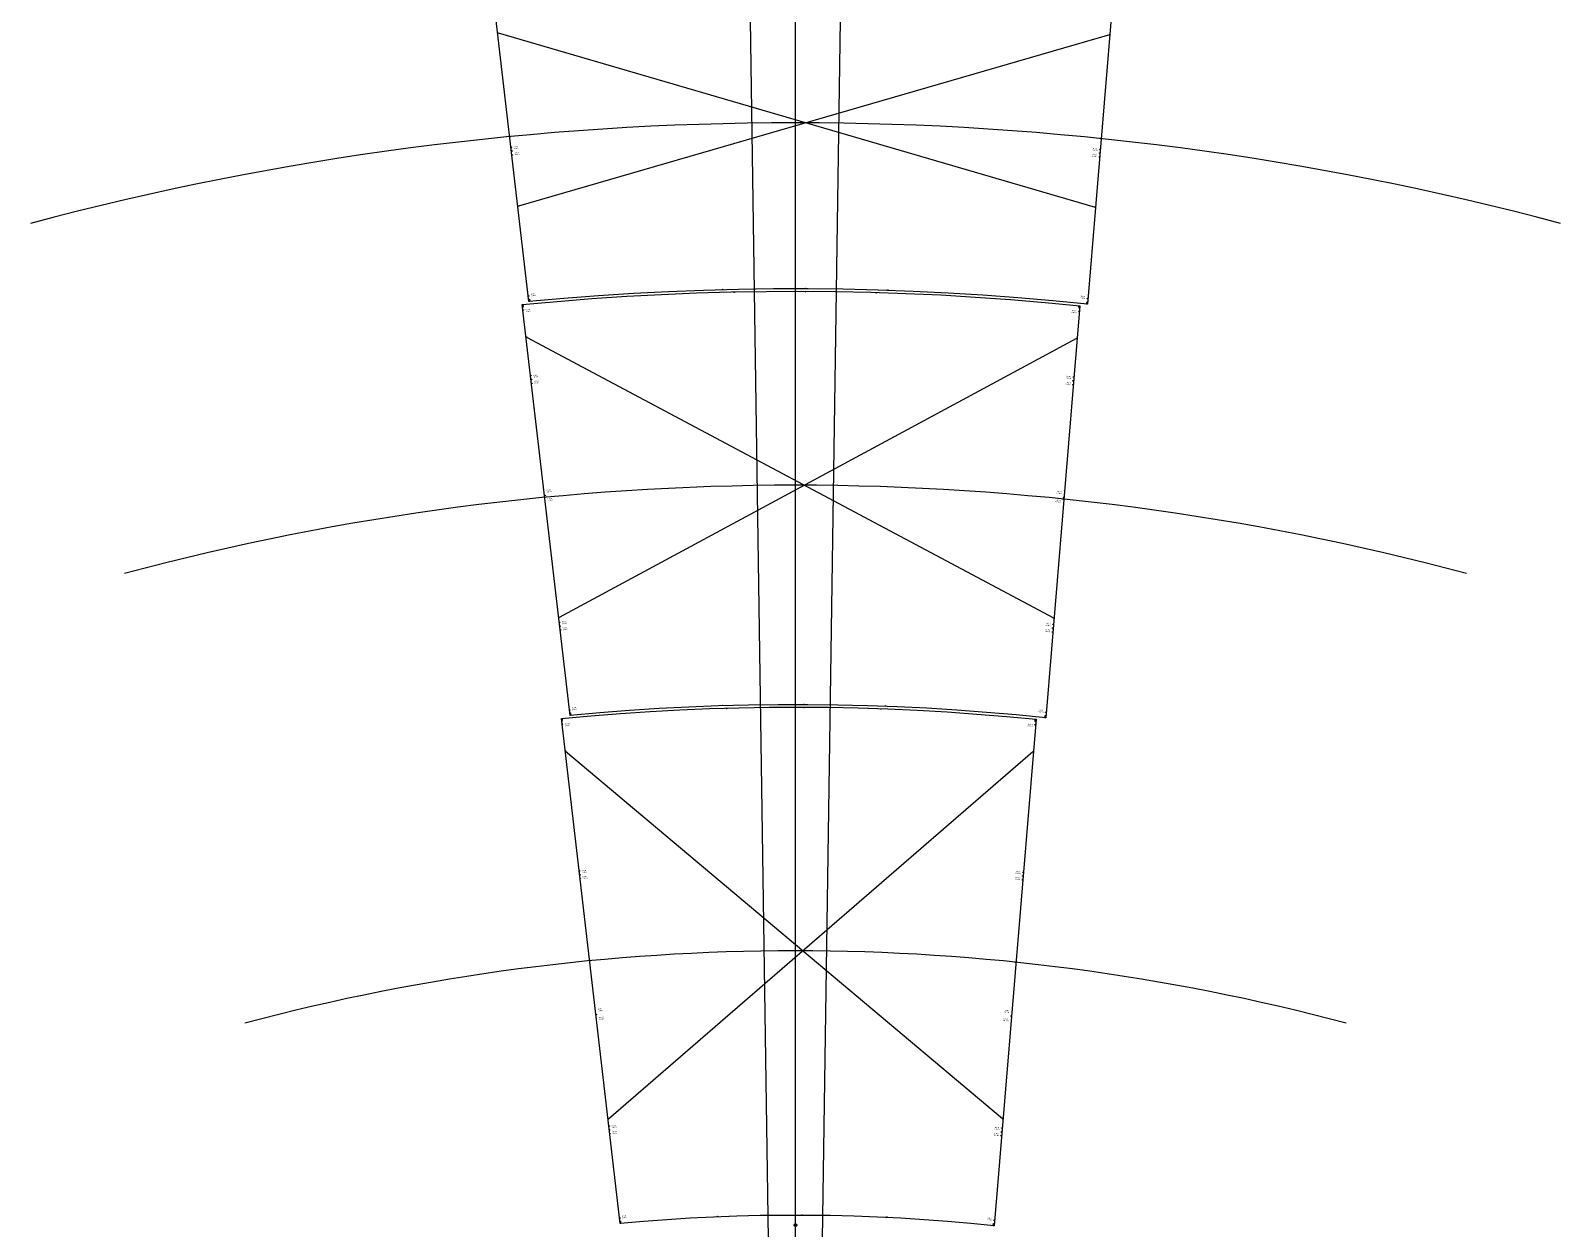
# Model space of a CAD drawing. Header units: millimetres. Extents: x -238 to 238, y -382 to 598.
# Drawn here: x -157.7 to 157.7, y -0.6 to 246.4 of the extents above; entities that cross this region are included whole.
import ezdxf

# ---------------------------------------------------------------- set-up
doc = ezdxf.new("R2010")
doc.units = ezdxf.units.MM
for name, color, linetype in [('15', 7, 'Continuous'), ('20', 7, 'Continuous'), ('locators', 7, 'Continuous'), ('references', 7, 'Continuous')]:
    doc.layers.add(name, color=color, linetype=linetype)

# ---------------------------------------------------------------- blocks, each defined once
blk = doc.blocks.new('ac_pad')
h = blk.add_hatch(color=7)
h.dxf.hatch_style = 1
h.paths.add_polyline_path([(-0.1, -0.028), (-0.1, 0.028), (0.1, 0.028), (0.1, -0.028), (-0.1, -0.028)])
blk = doc.blocks.new('chip_sep_pad')
h = blk.add_hatch(color=7)
h.dxf.hatch_style = 1
h.paths.add_polyline_path([(-0.0165, -0.0205), (-0.0165, 0.0205), (0.0165, 0.0205), (0.0165, -0.0205), (-0.0165, -0.0205)])
blk = doc.blocks.new('pads_0_0')
for name, p, rotation in [('chip_sep_pad', (-37.95, 39.03), 6.804656263269079), ('ac_pad', (-37.82, 39.04), 6.804656263269079), ('ac_pad', (-37.81, 38.89), 6.782530200031541), ('ac_pad', (-37.79, 38.73), 6.760404136794006), ('ac_pad', (-37.78, 38.58), 6.738278073556407), ('ac_pad', (-37.76, 38.42), 6.716152010318829), ('ac_pad', (-37.75, 38.27), 6.694025947081295), ('ac_pad', (-37.48, 39.16), 6.815719294887893), ('ac_pad', (-37.47, 39.01), 6.793593231650308), ('ac_pad', (-37.45, 38.85), 6.771467168412747), ('ac_pad', (-37.44, 38.7), 6.749341105175189), ('ac_pad', (-37.42, 38.54), 6.727215041937624), ('ac_pad', (-37.41, 38.38), 6.70508897870006), ('chip_sep_pad', (-55.32, 36.95), 6.804656263269079), ('ac_pad', (-55.2, 36.97), 6.804656263269079), ('ac_pad', (-55.18, 36.82), 6.782530200031541), ('ac_pad', (-55.17, 36.67), 6.760404136794006), ('ac_pad', (-55.15, 36.52), 6.738278073556407), ('ac_pad', (-55.14, 36.38), 6.716152010318829), ('ac_pad', (-55.13, 36.23), 6.694025947081295), ('ac_pad', (-54.86, 37.08), 6.815719294887893), ('ac_pad', (-54.84, 36.94), 6.793593231650308), ('ac_pad', (-54.83, 36.79), 6.771467168412747), ('ac_pad', (-54.81, 36.64), 6.749341105175189), ('ac_pad', (-54.8, 36.49), 6.727215041937624), ('ac_pad', (-54.79, 36.34), 6.70508897870006), ('ac_pad', (-55.41, -39.08), 355.4761118856354), ('ac_pad', (-55.39, -38.94), 355.4982379488729), ('ac_pad', (-55.38, -38.79), 355.5203640121106), ('ac_pad', (-55.36, -38.64), 355.5424900753481), ('ac_pad', (-55.35, -38.49), 355.5646161385857), ('ac_pad', (-55.33, -38.35), 355.5867422018232), ('ac_pad', (-55.32, -38.2), 355.6088682650608), ('ac_pad', (-55.05, -39.04), 355.4871749172543), ('ac_pad', (-55.04, -38.89), 355.5093009804918), ('ac_pad', (-55.02, -38.74), 355.5314270437293), ('ac_pad', (-55.01, -38.59), 355.5535531069669), ('ac_pad', (-54.99, -38.45), 355.5756791702045), ('ac_pad', (-54.98, -38.3), 355.597805233442), ('chip_sep_pad', (-54.93, -39.05), 355.4871749172543), ('ac_pad', (-37.97, -40.46), 355.4761118856354), ('ac_pad', (-37.95, -40.31), 355.4982379488729), ('ac_pad', (-37.93, -40.16), 355.5203640121106), ('ac_pad', (-37.92, -40), 355.5424900753481), ('ac_pad', (-37.9, -39.85), 355.5646161385857), ('ac_pad', (-37.89, -39.69), 355.5867422018232), ('ac_pad', (-37.87, -39.54), 355.6088682650608), ('ac_pad', (-37.61, -40.41), 355.4871749172543), ('ac_pad', (-37.59, -40.26), 355.5093009804918), ('ac_pad', (-37.58, -40.11), 355.5314270437293), ('ac_pad', (-37.56, -39.95), 355.5535531069669), ('ac_pad', (-37.55, -39.8), 355.5756791702045), ('ac_pad', (-37.53, -39.64), 355.597805233442), ('chip_sep_pad', (-37.49, -40.42), 355.4871749172543)]:
    blk.add_blockref(name, p, dxfattribs=dict(rotation=rotation))
blk = doc.blocks.new('row_0_0')
blk.add_blockref('pads_0_0', (0, 0))
blk = doc.blocks.new('pads_0_1')
for name, p, rotation in [('chip_sep_pad', (-14.39, 41.84), 6.804656263269115), ('ac_pad', (-14.27, 41.85), 6.804656263269115), ('ac_pad', (-14.25, 41.69), 6.78253020003155), ('ac_pad', (-14.23, 41.52), 6.760404136793972), ('ac_pad', (-14.22, 41.36), 6.738278073556412), ('ac_pad', (-14.2, 41.2), 6.716152010318837), ('ac_pad', (-14.19, 41.03), 6.694025947081287), ('ac_pad', (-13.93, 41.98), 6.815719294887876), ('ac_pad', (-13.91, 41.81), 6.793593231650329), ('ac_pad', (-13.89, 41.65), 6.771467168412758), ('ac_pad', (-13.88, 41.48), 6.749341105175199), ('ac_pad', (-13.86, 41.32), 6.727215041937624), ('ac_pad', (-13.85, 41.16), 6.705088978700052), ('chip_sep_pad', (-36.71, 39.18), 6.804656263269115), ('ac_pad', (-36.58, 39.19), 6.804656263269115), ('ac_pad', (-36.57, 39.03), 6.78253020003155), ('ac_pad', (-36.55, 38.88), 6.760404136793972), ('ac_pad', (-36.54, 38.72), 6.738278073556412), ('ac_pad', (-36.52, 38.57), 6.716152010318837), ('ac_pad', (-36.51, 38.41), 6.694025947081287), ('ac_pad', (-36.24, 39.31), 6.815719294887876), ('ac_pad', (-36.23, 39.15), 6.793593231650329), ('ac_pad', (-36.21, 39), 6.771467168412758), ('ac_pad', (-36.2, 38.84), 6.749341105175199), ('ac_pad', (-36.18, 38.69), 6.727215041937624), ('ac_pad', (-36.17, 38.53), 6.705088978700052), ('ac_pad', (-36.72, -40.56), 355.4761118856354), ('ac_pad', (-36.7, -40.41), 355.4982379488729), ('ac_pad', (-36.69, -40.25), 355.5203640121105), ('ac_pad', (-36.67, -40.1), 355.5424900753481), ('ac_pad', (-36.66, -39.94), 355.5646161385857), ('ac_pad', (-36.64, -39.79), 355.5867422018232), ('ac_pad', (-36.63, -39.63), 355.6088682650608), ('ac_pad', (-36.36, -40.51), 355.4871749172542), ('ac_pad', (-36.35, -40.36), 355.5093009804918), ('ac_pad', (-36.33, -40.2), 355.5314270437293), ('ac_pad', (-36.32, -40.05), 355.5535531069669), ('ac_pad', (-36.3, -39.89), 355.5756791702045), ('ac_pad', (-36.29, -39.74), 355.597805233442), ('chip_sep_pad', (-36.24, -40.52), 355.4871749172542), ('ac_pad', (-14.31, -42.34), 355.4761118856354), ('ac_pad', (-14.3, -42.17), 355.4982379488729), ('ac_pad', (-14.28, -42.01), 355.5203640121105), ('ac_pad', (-14.26, -41.85), 355.5424900753481), ('ac_pad', (-14.25, -41.68), 355.5646161385857), ('ac_pad', (-14.23, -41.52), 355.5867422018232), ('ac_pad', (-14.22, -41.35), 355.6088682650608), ('ac_pad', (-13.96, -42.28), 355.4871749172542), ('ac_pad', (-13.94, -42.12), 355.5093009804918), ('ac_pad', (-13.92, -41.95), 355.5314270437293), ('ac_pad', (-13.91, -41.79), 355.5535531069669), ('ac_pad', (-13.89, -41.63), 355.5756791702045), ('ac_pad', (-13.88, -41.46), 355.597805233442), ('chip_sep_pad', (-13.83, -42.29), 355.4871749172542)]:
    blk.add_blockref(name, p, dxfattribs=dict(rotation=rotation))
blk = doc.blocks.new('row_0_1')
blk.add_blockref('pads_0_1', (0, 0))
blk = doc.blocks.new('pads_0_2')
for name, p, rotation in [('chip_sep_pad', (14.65, 45.32), 6.807108314763168), ('ac_pad', (14.77, 45.34), 6.807108314763168), ('ac_pad', (14.79, 45.18), 6.787434317458223), ('ac_pad', (14.8, 45.03), 6.767760320153253), ('ac_pad', (14.82, 44.87), 6.748086322848296), ('ac_pad', (14.83, 44.71), 6.728412325543378), ('ac_pad', (14.85, 44.56), 6.708738328238407), ('ac_pad', (15.11, 45.46), 6.816945313415672), ('ac_pad', (15.13, 45.3), 6.797271316110716), ('ac_pad', (15.14, 45.15), 6.777597318805719), ('ac_pad', (15.16, 44.99), 6.757923321500782), ('ac_pad', (15.17, 44.83), 6.738249324195828), ('ac_pad', (15.19, 44.68), 6.718575326890861), ('chip_sep_pad', (-12.64, 42.07), 6.807108314763168), ('ac_pad', (-12.52, 42.08), 6.807108314763168), ('ac_pad', (-12.51, 41.93), 6.787434317458223), ('ac_pad', (-12.49, 41.79), 6.767760320153253), ('ac_pad', (-12.48, 41.64), 6.748086322848296), ('ac_pad', (-12.46, 41.49), 6.728412325543378), ('ac_pad', (-12.45, 41.35), 6.708738328238407), ('ac_pad', (-12.18, 42.19), 6.816945313415672), ('ac_pad', (-12.17, 42.05), 6.797271316110716), ('ac_pad', (-12.15, 41.9), 6.777597318805719), ('ac_pad', (-12.14, 41.75), 6.757923321500782), ('ac_pad', (-12.12, 41.61), 6.738249324195828), ('ac_pad', (-12.11, 41.46), 6.718575326890861), ('ac_pad', (-12.56, -42.48), 355.4748858671077), ('ac_pad', (-12.55, -42.34), 355.4945598644126), ('ac_pad', (-12.53, -42.19), 355.5142338617175), ('ac_pad', (-12.52, -42.05), 355.5339078590225), ('ac_pad', (-12.5, -41.9), 355.5535818563275), ('ac_pad', (-12.49, -41.75), 355.5732558536324), ('ac_pad', (-12.47, -41.61), 355.5929298509374), ('ac_pad', (-12.2, -42.44), 355.4847228657601), ('ac_pad', (-12.19, -42.29), 355.504396863065), ('ac_pad', (-12.17, -42.15), 355.52407086037), ('ac_pad', (-12.16, -42), 355.543744857675), ('ac_pad', (-12.15, -41.85), 355.56341885498), ('ac_pad', (-12.13, -41.71), 355.5830928522849), ('chip_sep_pad', (-12.08, -42.45), 355.4847228657601), ('ac_pad', (14.89, -44.19), 355.5339078590225), ('ac_pad', (14.9, -44.03), 355.5535818563275), ('ac_pad', (14.92, -43.88), 355.5732558536324), ('ac_pad', (14.93, -43.72), 355.5929298509374), ('ac_pad', (15.24, -44.14), 355.543744857675), ('ac_pad', (15.26, -43.98), 355.56341885498), ('ac_pad', (15.27, -43.82), 355.5830928522849), ('ac_pad', (14.84, -44.65), 355.4748858671077), ('ac_pad', (14.86, -44.5), 355.4945598644126), ('ac_pad', (14.87, -44.34), 355.5142338617175), ('ac_pad', (15.2, -44.6), 355.4847228657601), ('ac_pad', (15.21, -44.45), 355.504396863065), ('ac_pad', (15.23, -44.29), 355.52407086037), ('chip_sep_pad', (15.32, -44.61), 355.4847228657601)]:
    blk.add_blockref(name, p, dxfattribs=dict(rotation=rotation))
blk = doc.blocks.new('row_0_2')
blk.add_blockref('pads_0_2', (0, 0))
blk = doc.blocks.new('pads_0_3')
for name, p, rotation in [('chip_sep_pad', (46.16, 49.08), 6.80710831476318), ('ac_pad', (46.28, 49.1), 6.80710831476318), ('ac_pad', (46.3, 48.93), 6.787434317458223), ('ac_pad', (46.32, 48.77), 6.767760320153276), ('ac_pad', (46.34, 48.6), 6.748086322848303), ('ac_pad', (46.35, 48.43), 6.728412325543329), ('ac_pad', (46.37, 48.27), 6.708738328238393), ('ac_pad', (46.62, 49.22), 6.816945313415652), ('ac_pad', (46.64, 49.06), 6.797271316110692), ('ac_pad', (46.66, 48.89), 6.777597318805747), ('ac_pad', (46.67, 48.72), 6.757923321500773), ('ac_pad', (46.69, 48.56), 6.738249324195817), ('ac_pad', (46.71, 48.39), 6.718575326890874), ('chip_sep_pad', (15.89, 45.47), 6.80710831476318), ('ac_pad', (16.01, 45.49), 6.80710831476318), ('ac_pad', (16.03, 45.33), 6.787434317458223), ('ac_pad', (16.04, 45.17), 6.767760320153276), ('ac_pad', (16.06, 45.02), 6.748086322848303), ('ac_pad', (16.08, 44.86), 6.728412325543329), ('ac_pad', (16.09, 44.7), 6.708738328238393), ('ac_pad', (16.35, 45.61), 6.816945313415652), ('ac_pad', (16.37, 45.45), 6.797271316110692), ('ac_pad', (16.38, 45.29), 6.777597318805747), ('ac_pad', (16.4, 45.14), 6.757923321500773), ('ac_pad', (16.42, 44.98), 6.738249324195817), ('ac_pad', (16.43, 44.82), 6.718575326890874), ('ac_pad', (16.15, -44.13), 355.5535818563275), ('ac_pad', (16.16, -43.97), 355.5732558536324), ('ac_pad', (16.18, -43.82), 355.5929298509374), ('ac_pad', (16.5, -44.08), 355.5634188549799), ('ac_pad', (16.52, -43.92), 355.5830928522849), ('ac_pad', (16.09, -44.75), 355.4748858671077), ('ac_pad', (16.1, -44.6), 355.4945598644126), ('ac_pad', (16.12, -44.44), 355.5142338617175), ('ac_pad', (16.13, -44.28), 355.5339078590225), ('ac_pad', (16.44, -44.7), 355.4847228657601), ('ac_pad', (16.46, -44.54), 355.5043968630651), ('ac_pad', (16.47, -44.39), 355.52407086037), ('ac_pad', (16.49, -44.23), 355.5437448576749), ('chip_sep_pad', (16.56, -44.71), 355.4847228657601), ('ac_pad', (46.48, -47.16), 355.4748858671077), ('ac_pad', (46.49, -46.99), 355.4945598644126), ('ac_pad', (46.51, -46.82), 355.5142338617175), ('ac_pad', (46.53, -46.66), 355.5339078590225), ('ac_pad', (46.54, -46.49), 355.5535818563275), ('ac_pad', (46.56, -46.32), 355.5732558536324), ('ac_pad', (46.57, -46.16), 355.5929298509374), ('ac_pad', (46.83, -47.1), 355.4847228657601), ('ac_pad', (46.85, -46.93), 355.5043968630651), ('ac_pad', (46.87, -46.77), 355.52407086037), ('ac_pad', (46.88, -46.6), 355.5437448576749), ('ac_pad', (46.9, -46.43), 355.5634188549799), ('ac_pad', (46.91, -46.27), 355.5830928522849), ('chip_sep_pad', (46.96, -47.11), 355.4847228657601)]:
    blk.add_blockref(name, p, dxfattribs=dict(rotation=rotation))
blk = doc.blocks.new('row_0_3')
blk.add_blockref('pads_0_3', (0, 0))
blk = doc.blocks.new('MarkI')
at = {"layer": '15', "color": 160}
blk.add_lwpolyline([(-0.0575, -0.0175), (-0.0575, 0.0175), (0.0575, 0.0175), (0.0575, -0.0175), (-0.0575, -0.0175)], dxfattribs=at)
for points in [[(-0.0525, 0.0125), (-0.0175, 0.0125), (-0.0175, -0.0125), (-0.0525, -0.0125), (-0.0525, 0.0125)], [(0.0175, 0.0125), (0.0525, 0.0125), (0.0525, -0.0125), (0.0175, -0.0125), (0.0175, 0.0125)]]:
    blk.add_lwpolyline(points, close=True, dxfattribs=at)
blk.add_circle((0, 0), 0.0125, dxfattribs=at)
blk = doc.blocks.new('MarkKn')
at = {"layer": '15', "color": 160}
blk.add_lwpolyline([(-0.05, -0.03), (-0.05, 0.03), (0.05, 0.03), (0.05, -0.03), (-0.05, -0.03)], dxfattribs=at)
blk.add_lwpolyline([(-0.03, 0), (-0.02, 0.01), (-0.01, 0), (-0.02, -0.01), (-0.03, 0)], close=True, dxfattribs=at)
blk = doc.blocks.new('MarkF')
at = {"layer": '15', "color": 160}
blk.add_lwpolyline([(-0.065, -0.055), (0.065, -0.055), (0.065, 0.055), (-0.065, 0.055), (-0.065, -0.055)], dxfattribs=at)
blk.add_lwpolyline([(-0.06, 0.03), (-0.06, 0.05), (0.06, 0.05), (0.06, -0.05), (0.04, -0.05), (0.04, 0.03), (0.012, 0.03), (0.012, -0.03), (-0.008, -0.03), (-0.008, 0.03), (-0.06, 0.03)], close=True, dxfattribs=at)
blk = doc.blocks.new('MarkM')
at = {"layer": '15', "color": 160}
blk.add_lwpolyline([(-0.031, -0.031), (-0.031, 0.031), (0.031, 0.031), (0.031, -0.031), (-0.031, -0.031)], dxfattribs=at)
blk.add_lwpolyline([(-0.004, -0.004), (-0.004, -0.018), (-0.018, -0.018), (-0.018, -0.004), (-0.004, -0.004)], close=True, dxfattribs=at)
blk = doc.blocks.new('MarkE')
at = {"layer": '15', "color": 160}
blk.add_lwpolyline([(-0.05, -0.0325), (-0.05, 0.0325), (0.05, 0.0325), (0.05, -0.0325), (-0.05, -0.0325)], dxfattribs=at)
for points in [[(-0.045, 0.005), (-0.045, 0.0275), (-0.0225, 0.0275), (-0.0225, 0.005), (-0.045, 0.005)], [(0.0225, 0.005), (0.0225, 0.0275), (0.045, 0.0275), (0.045, 0.005), (0.0225, 0.005)], [(-0.045, -0.0275), (-0.045, -0.005), (-0.0225, -0.005), (-0.0225, -0.0275), (-0.045, -0.0275)], [(0.0225, -0.0275), (0.0225, -0.005), (0.045, -0.005), (0.045, -0.0275), (0.0225, -0.0275)]]:
    blk.add_lwpolyline(points, close=True, dxfattribs=at)
blk.add_circle((0, 0), 0.0125, dxfattribs=at)
blk = doc.blocks.new('MarkG')
at = {"layer": '15', "color": 160}
blk.add_lwpolyline([(-0.0325, -0.0325), (-0.0325, 0.0325), (0.0325, 0.0325), (0.0325, -0.0325), (-0.0325, -0.0325)], dxfattribs=at)
for centre in [(-0.01625, 0.01625), (0.01625, 0.01625), (-0.01625, -0.01625), (0.01625, -0.01625)]:
    blk.add_circle(centre, 0.01125, dxfattribs=at)
blk = doc.blocks.new('MarkH')
at = {"layer": '15', "color": 160}
blk.add_lwpolyline([(-0.0325, -0.0325), (-0.0325, 0.0325), (0.0325, 0.0325), (0.0325, -0.0325), (-0.0325, -0.0325)], dxfattribs=at)
blk.add_lwpolyline([(-0.0125, -0.0275), (-0.0125, -0.0125), (-0.0275, -0.0125), (-0.0275, 0.0125), (-0.0125, 0.0125), (-0.0125, 0.0275), (0.0125, 0.0275), (0.0125, 0.0125), (0.0275, 0.0125), (0.0275, -0.0125), (0.0125, -0.0125), (0.0125, -0.0275), (-0.0125, -0.0275)], close=True, dxfattribs=at)
blk = doc.blocks.new('R0')
for p, q in [((41, 49.08), (-34.47, -41.26)), ((41.18, -47.26), (-34.85, 40))]:
    blk.add_line(p, q)
at = {"layer": '20'}
blk.add_lwpolyline([(-56.61, -39.61), (-56.15, -34.8), (-55.74, -29.99), (-55.39, -25.17), (-55.1, -20.35), (-54.88, -15.53), (-54.71, -10.7), (-54.61, -5.88), (-54.57, -1.05), (-54.58, 3.78), (-54.66, 8.61), (-54.8, 13.44), (-55, 18.26), (-55.26, 23.08), (-55.58, 27.9), (-55.96, 32.71), (-56.4, 37.52), (47.71, 49.98), (48.3, 43.88), (48.81, 37.78), (49.24, 31.67), (49.6, 25.55), (49.88, 19.43), (50.09, 13.3), (50.22, 7.18), (50.27, 1.05), (50.24, -5.08), (50.14, -11.21), (49.96, -17.33), (49.7, -23.45), (49.37, -29.57), (48.96, -35.69), (48.48, -41.8), (47.92, -47.9), (-56.61, -39.61)], dxfattribs=at)
for name in ['row_0_3', 'row_0_2', 'row_0_1', 'row_0_0']:
    blk.add_blockref(name, (0, 0))
at = {"color": 12}
for name, p, rotation in [('MarkKn', (41, 49.08), 6.826518453914042), ('MarkG', (46.57, 49.74), 6.826518453914042), ('MarkM', (47.24, 49.82), 6.826518453914042), ('MarkE', (47.41, 49.84), 6.826518453914042), ('MarkH', (14.71, 45.93), 6.826518453914042), ('MarkE', (15.5, 46.02), 6.826518453914042), ('MarkH', (16.29, 46.12), 6.826518453914042), ('MarkE', (-13.28, 42.58), 6.826518453914042), ('MarkH', (-37.88, 39.63), 6.826518453914042), ('MarkE', (-37.09, 39.73), 6.826518453914042), ('MarkH', (-36.3, 39.82), 6.826518453914042), ('MarkKn', (-34.85, 40), 6.826518453914042), ('MarkE', (-56.09, 37.45), 6.826518453914042), ('MarkM', (-55.92, 37.47), 6.826518453914042), ('MarkG', (-55.25, 37.55), 6.826518453914042), ('MarkE', (-56.3, -39.53), 355.4648818681575), ('MarkM', (-56.13, -39.54), 355.4648818681575), ('MarkG', (-55.46, -39.59), 355.4648818681575), ('MarkH', (-38.02, -40.98), 355.4648818681575), ('MarkE', (-37.23, -41.04), 355.4648818681575), ('MarkH', (-36.43, -41.1), 355.4648818681575), ('MarkKn', (-34.47, -41.26), 355.4648818681575), ('MarkE', (-13.31, -42.94), 355.4648818681575), ('MarkH', (14.79, -45.17), 355.4648818681575), ('MarkE', (15.58, -45.23), 355.4648818681575), ('MarkH', (16.37, -45.29), 355.4648818681575), ('MarkKn', (41.18, -47.26), 355.4648818681575), ('MarkG', (46.78, -47.7), 355.4648818681575), ('MarkM', (47.45, -47.76), 355.4648818681575), ('MarkE', (47.62, -47.77), 355.4648818681575)]:
    blk.add_blockref(name, p, dxfattribs=dict(at, rotation=rotation))
at = {"color": 34}
for p, rotation in [((47.57, 49.84), 6.826518453914042), ((-56.25, 37.41), 6.826518453914042), ((-56.46, -39.49), 355.4648818681575), ((47.78, -47.76), 355.4648818681575)]:
    blk.add_blockref('MarkF', p, dxfattribs=dict(at, rotation=rotation))
at = {"color": 5}
for p, rotation in [((-2.2, 43.9), 6.826518453914042), ((-2.19, -43.82), 355.4648818681575)]:
    blk.add_blockref('MarkI', p, dxfattribs=dict(at, rotation=rotation))
at = {"color": 1}
for p, rotation in [((-54.86, 17.48), 92.60843829889143), ((49.9, 15.9), 91.86436872032678), ((-54.46, 0), 90), ((50.16, 0), 90), ((-54.86, -17.48), 87.39156170110856), ((49.9, -15.9), 88.13563127967323)]:
    blk.add_blockref('MarkKn', p, dxfattribs=dict(at, rotation=rotation))
at = {"color": 3}
for p, rotation in [((-54.53, 7), 91.0442852282958), ((50.08, 8.91), 91.0442852282958), ((-54.47, 1.34), 90.20053522829579), ((50.16, 1.71), 90.20053522829579), ((-54.49, -4.31), 89.3567852282958), ((50.13, -5.49), 89.3567852282958)]:
    blk.add_blockref('MarkI', p, dxfattribs=dict(at, rotation=rotation))
blk = doc.blocks.new('pads_10_0')
for name, p, rotation in [('chip_sep_pad', (-46.56, 47.62), 6.814671938580803), ('ac_pad', (-46.44, 47.64), 6.814671938580803), ('ac_pad', (-46.42, 47.48), 6.796943224434417), ('ac_pad', (-46.41, 47.33), 6.779214510287961), ('ac_pad', (-46.1, 47.75), 6.823536295653998), ('ac_pad', (-46.08, 47.6), 6.805807581507617), ('ac_pad', (-46.07, 47.45), 6.788078867361189), ('ac_pad', (-46.06, 47.3), 6.770350153214724), ('chip_sep_pad', (-30.07, 49.59), 6.814671938580803), ('ac_pad', (-29.95, 49.61), 6.814671938580803), ('ac_pad', (-29.93, 49.45), 6.796943224434417), ('ac_pad', (-29.92, 49.29), 6.779214510287961), ('ac_pad', (-29.9, 49.14), 6.761485796141539), ('ac_pad', (-29.89, 48.98), 6.74375708199508), ('ac_pad', (-29.87, 48.82), 6.726028367848728), ('ac_pad', (-29.61, 49.73), 6.823536295653998), ('ac_pad', (-29.59, 49.57), 6.805807581507617), ('ac_pad', (-29.58, 49.41), 6.788078867361189), ('ac_pad', (-29.56, 49.26), 6.770350153214724), ('ac_pad', (-29.55, 49.1), 6.752621439068299), ('ac_pad', (-29.53, 48.94), 6.734892724921923), ('ac_pad', (-46.4, 47.18), 6.761485796141539), ('ac_pad', (-46.38, 47.03), 6.74375708199508), ('ac_pad', (-46.37, 46.88), 6.726028367848728), ('ac_pad', (-46.04, 47.15), 6.752621439068299), ('ac_pad', (-46.03, 47), 6.734892724921923), ('ac_pad', (-46.61, -49.36), 355.4682948848693), ('ac_pad', (-46.6, -49.21), 355.4860235990157), ('ac_pad', (-46.58, -49.06), 355.5037523131622), ('ac_pad', (-46.57, -48.91), 355.5214810273085), ('ac_pad', (-46.55, -48.76), 355.539209741455), ('ac_pad', (-46.54, -48.61), 355.5569384556014), ('ac_pad', (-46.52, -48.46), 355.5746671697478), ('ac_pad', (-46.25, -49.32), 355.4771592419424), ('ac_pad', (-46.24, -49.17), 355.4948879560889), ('ac_pad', (-46.22, -49.01), 355.5126166702353), ('ac_pad', (-46.21, -48.86), 355.5303453843818), ('ac_pad', (-46.19, -48.71), 355.5480740985282), ('ac_pad', (-46.18, -48.56), 355.5658028126746), ('chip_sep_pad', (-46.13, -49.33), 355.4771592419424), ('ac_pad', (-30.02, -50.36), 355.5037523131622), ('ac_pad', (-30.01, -50.21), 355.5214810273085), ('ac_pad', (-29.99, -50.05), 355.539209741455), ('ac_pad', (-29.98, -49.9), 355.5569384556014), ('ac_pad', (-29.96, -49.74), 355.5746671697478), ('ac_pad', (-29.68, -50.47), 355.4948879560889), ('ac_pad', (-29.67, -50.31), 355.5126166702353), ('ac_pad', (-29.65, -50.16), 355.5303453843818), ('ac_pad', (-29.64, -50), 355.5480740985282), ('ac_pad', (-29.62, -49.85), 355.5658028126746), ('ac_pad', (-30.06, -50.68), 355.4682948848693), ('ac_pad', (-30.04, -50.52), 355.4860235990157), ('ac_pad', (-29.7, -50.63), 355.4771592419424), ('chip_sep_pad', (-29.58, -50.64), 355.4771592419424)]:
    blk.add_blockref(name, p, dxfattribs=dict(rotation=rotation))
blk = doc.blocks.new('row_10_0')
blk.add_blockref('pads_10_0', (0, 0))
blk = doc.blocks.new('pads_10_1')
for name, p, rotation in [('chip_sep_pad', (-3.42, 52.78), 6.814671938580816), ('ac_pad', (-3.3, 52.79), 6.814671938580816), ('ac_pad', (-3.28, 52.63), 6.796943224434384), ('ac_pad', (-3.27, 52.46), 6.779214510287955), ('ac_pad', (-3.25, 52.3), 6.761485796141558), ('ac_pad', (-3.24, 52.13), 6.743757081995114), ('ac_pad', (-3.22, 51.97), 6.726028367848672), ('ac_pad', (-2.96, 52.92), 6.823536295654058), ('ac_pad', (-2.95, 52.75), 6.805807581507591), ('ac_pad', (-2.93, 52.59), 6.788078867361177), ('ac_pad', (-2.91, 52.42), 6.770350153214776), ('ac_pad', (-2.9, 52.26), 6.752621439068338), ('ac_pad', (-2.88, 52.09), 6.73489272492191), ('chip_sep_pad', (-28.83, 49.74), 6.814671938580816), ('ac_pad', (-28.71, 49.76), 6.814671938580816), ('ac_pad', (-28.69, 49.6), 6.796943224434384), ('ac_pad', (-28.68, 49.44), 6.779214510287955), ('ac_pad', (-28.66, 49.28), 6.761485796141558), ('ac_pad', (-28.65, 49.13), 6.743757081995114), ('ac_pad', (-28.63, 48.97), 6.726028367848672), ('ac_pad', (-28.37, 49.88), 6.823536295654058), ('ac_pad', (-28.35, 49.72), 6.805807581507591), ('ac_pad', (-28.34, 49.56), 6.788078867361177), ('ac_pad', (-28.32, 49.4), 6.770350153214776), ('ac_pad', (-28.31, 49.25), 6.752621439068338), ('ac_pad', (-28.29, 49.09), 6.73489272492191), ('ac_pad', (-28.78, -50.46), 355.5037523131621), ('ac_pad', (-28.76, -50.31), 355.5214810273085), ('ac_pad', (-28.75, -50.15), 355.539209741455), ('ac_pad', (-28.73, -49.99), 355.5569384556014), ('ac_pad', (-28.72, -49.84), 355.5746671697478), ('ac_pad', (-28.42, -50.41), 355.5126166702353), ('ac_pad', (-28.41, -50.26), 355.5303453843817), ('ac_pad', (-28.39, -50.1), 355.5480740985282), ('ac_pad', (-28.38, -49.94), 355.5658028126746), ('ac_pad', (-28.81, -50.77), 355.4682948848693), ('ac_pad', (-28.79, -50.62), 355.4860235990157), ('ac_pad', (-28.45, -50.72), 355.4771592419424), ('ac_pad', (-28.44, -50.57), 355.4948879560889), ('chip_sep_pad', (-28.33, -50.73), 355.4771592419424), ('ac_pad', (-3.3, -52.8), 355.4682948848693), ('ac_pad', (-3.29, -52.63), 355.4860235990157), ('ac_pad', (-3.27, -52.47), 355.5037523131621), ('ac_pad', (-3.25, -52.3), 355.5214810273085), ('ac_pad', (-3.24, -52.14), 355.539209741455), ('ac_pad', (-3.22, -51.98), 355.5569384556014), ('ac_pad', (-3.2, -51.81), 355.5746671697478), ('ac_pad', (-2.94, -52.74), 355.4771592419424), ('ac_pad', (-2.93, -52.58), 355.4948879560889), ('ac_pad', (-2.91, -52.41), 355.5126166702353), ('ac_pad', (-2.9, -52.25), 355.5303453843817), ('ac_pad', (-2.88, -52.09), 355.5480740985282), ('ac_pad', (-2.86, -51.92), 355.5658028126746), ('chip_sep_pad', (-2.82, -52.75), 355.4771592419424)]:
    blk.add_blockref(name, p, dxfattribs=dict(rotation=rotation))
blk = doc.blocks.new('row_10_1')
blk.add_blockref('pads_10_1', (0, 0))
blk = doc.blocks.new('pads_10_2')
for name, p, rotation in [('chip_sep_pad', (20.76, 55.68), 6.816280181493599), ('ac_pad', (20.88, 55.7), 6.816280181493599), ('ac_pad', (20.9, 55.54), 6.800159742001803), ('ac_pad', (20.91, 55.38), 6.784039302510013), ('ac_pad', (20.93, 55.23), 6.767918863018314), ('ac_pad', (20.94, 55.07), 6.751798423526505), ('ac_pad', (20.96, 54.91), 6.735677984034741), ('ac_pad', (21.22, 55.82), 6.824340401239486), ('ac_pad', (21.24, 55.66), 6.808219961747702), ('ac_pad', (21.25, 55.5), 6.792099522255927), ('ac_pad', (21.27, 55.35), 6.775979082764162), ('ac_pad', (21.28, 55.19), 6.75985864327239), ('ac_pad', (21.3, 55.03), 6.743738203780605), ('chip_sep_pad', (-1.68, 53), 6.816280181493599), ('ac_pad', (-1.55, 53.02), 6.816280181493599), ('ac_pad', (-1.54, 52.86), 6.800159742001803), ('ac_pad', (-1.53, 52.71), 6.784039302510013), ('ac_pad', (-1.51, 52.56), 6.767918863018314), ('ac_pad', (-1.5, 52.41), 6.751798423526505), ('ac_pad', (-1.48, 52.26), 6.735677984034741), ('ac_pad', (-1.21, 53.13), 6.824340401239486), ('ac_pad', (-1.2, 52.98), 6.808219961747702), ('ac_pad', (-1.18, 52.83), 6.792099522255927), ('ac_pad', (-1.17, 52.68), 6.775979082764162), ('ac_pad', (-1.16, 52.53), 6.75985864327239), ('ac_pad', (-1.14, 52.38), 6.743738203780605), ('ac_pad', (-1.55, -52.94), 355.4674907792838), ('ac_pad', (-1.53, -52.79), 355.4836112187755), ('ac_pad', (-1.52, -52.64), 355.4997316582673), ('ac_pad', (-1.5, -52.49), 355.5158520977591), ('ac_pad', (-1.49, -52.34), 355.5319725372509), ('ac_pad', (-1.47, -52.19), 355.5480929767427), ('ac_pad', (-1.46, -52.04), 355.5642134162345), ('ac_pad', (-1.19, -52.9), 355.4755509990297), ('ac_pad', (-1.18, -52.75), 355.4916714385215), ('ac_pad', (-1.16, -52.6), 355.5077918780133), ('ac_pad', (-1.15, -52.45), 355.5239123175051), ('ac_pad', (-1.13, -52.3), 355.5400327569968), ('ac_pad', (-1.12, -52.15), 355.5561531964886), ('chip_sep_pad', (-1.07, -52.91), 355.4755509990297), ('ac_pad', (20.98, -54.73), 355.4674907792838), ('ac_pad', (20.99, -54.57), 355.4836112187755), ('ac_pad', (21.01, -54.42), 355.4997316582673), ('ac_pad', (21.02, -54.26), 355.5158520977591), ('ac_pad', (21.04, -54.1), 355.5319725372509), ('ac_pad', (21.05, -53.95), 355.5480929767427), ('ac_pad', (21.07, -53.79), 355.5642134162345), ('ac_pad', (21.33, -54.68), 355.4755509990297), ('ac_pad', (21.35, -54.52), 355.4916714385215), ('ac_pad', (21.37, -54.37), 355.5077918780133), ('ac_pad', (21.38, -54.21), 355.5239123175051), ('ac_pad', (21.4, -54.05), 355.5400327569968), ('ac_pad', (21.41, -53.9), 355.5561531964886), ('chip_sep_pad', (21.46, -54.69), 355.4755509990297)]:
    blk.add_blockref(name, p, dxfattribs=dict(rotation=rotation))
blk = doc.blocks.new('row_10_2')
blk.add_blockref('pads_10_2', (0, 0))
blk = doc.blocks.new('pads_10_3')
for name, p, rotation in [('chip_sep_pad', (35.5, 57.44), 6.816280181493653), ('ac_pad', (35.62, 57.46), 6.816280181493653), ('ac_pad', (35.64, 57.3), 6.800159742001843), ('ac_pad', (35.66, 57.14), 6.784039302510099), ('ac_pad', (35.67, 56.98), 6.767918863018258), ('ac_pad', (35.69, 56.82), 6.751798423526508), ('ac_pad', (35.96, 57.58), 6.824340401239441), ('ac_pad', (35.98, 57.42), 6.808219961747699), ('ac_pad', (35.99, 57.26), 6.792099522255947), ('ac_pad', (36.01, 57.1), 6.775979082764122), ('ac_pad', (36.03, 56.94), 6.759858643272411), ('ac_pad', (36.04, 56.78), 6.743738203780628), ('chip_sep_pad', (22, 55.83), 6.816280181493653), ('ac_pad', (22.12, 55.85), 6.816280181493653), ('ac_pad', (22.14, 55.69), 6.800159742001843), ('ac_pad', (22.15, 55.53), 6.784039302510099), ('ac_pad', (22.17, 55.37), 6.767918863018258), ('ac_pad', (22.19, 55.22), 6.751798423526508), ('ac_pad', (22.2, 55.06), 6.735677984034708), ('ac_pad', (22.46, 55.97), 6.824340401239441), ('ac_pad', (22.48, 55.81), 6.808219961747699), ('ac_pad', (22.49, 55.65), 6.792099522255947), ('ac_pad', (22.51, 55.49), 6.775979082764122), ('ac_pad', (22.53, 55.34), 6.759858643272411), ('ac_pad', (22.54, 55.18), 6.743738203780628), ('ac_pad', (35.7, 56.66), 6.735677984034708), ('ac_pad', (22.22, -54.83), 355.4674907792838), ('ac_pad', (22.24, -54.67), 355.4836112187755), ('ac_pad', (22.26, -54.51), 355.4997316582673), ('ac_pad', (22.27, -54.36), 355.5158520977591), ('ac_pad', (22.29, -54.2), 355.5319725372509), ('ac_pad', (22.3, -54.05), 355.5480929767427), ('ac_pad', (22.32, -53.89), 355.5642134162345), ('ac_pad', (22.58, -54.78), 355.4755509990296), ('ac_pad', (22.6, -54.62), 355.4916714385215), ('ac_pad', (22.61, -54.46), 355.5077918780132), ('ac_pad', (22.63, -54.31), 355.5239123175051), ('ac_pad', (22.64, -54.15), 355.5400327569968), ('ac_pad', (22.66, -53.99), 355.5561531964887), ('chip_sep_pad', (22.7, -54.79), 355.4755509990296), ('ac_pad', (35.78, -55.9), 355.4674907792838), ('ac_pad', (35.79, -55.74), 355.4836112187755), ('ac_pad', (35.81, -55.58), 355.4997316582673), ('ac_pad', (35.82, -55.42), 355.5158520977591), ('ac_pad', (35.84, -55.26), 355.5319725372509), ('ac_pad', (35.86, -55.1), 355.5480929767427), ('ac_pad', (35.87, -54.94), 355.5642134162345), ('ac_pad', (36.13, -55.85), 355.4755509990296), ('ac_pad', (36.15, -55.69), 355.4916714385215), ('ac_pad', (36.17, -55.53), 355.5077918780132), ('ac_pad', (36.18, -55.37), 355.5239123175051), ('ac_pad', (36.2, -55.21), 355.5400327569968), ('ac_pad', (36.21, -55.05), 355.5561531964887), ('chip_sep_pad', (36.26, -55.86), 355.4755509990296)]:
    blk.add_blockref(name, p, dxfattribs=dict(rotation=rotation))
blk = doc.blocks.new('row_10_3')
blk.add_blockref('pads_10_3', (0, 0))
blk = doc.blocks.new('R1')
for p, q in [((30.34, 57.43), (-27.17, -51.42)), ((30.48, -56), (-27.49, 50.5))]:
    blk.add_line(p, q)
at = {"layer": '20'}
blk.add_lwpolyline([(-47.81, -49.89), (-47.23, -43.78), (-46.72, -37.66), (-46.28, -31.53), (-45.92, -25.4), (-45.65, -19.27), (-45.44, -13.13), (-45.32, -6.99), (-45.27, -0.85), (-45.29, 5.29), (-45.4, 11.43), (-45.58, 17.56), (-45.84, 23.7), (-46.18, 29.83), (-46.59, 35.96), (-47.08, 42.08), (-47.64, 48.19), (37.05, 58.34), (37.73, 51.17), (38.33, 44), (38.84, 36.82), (39.25, 29.63), (39.58, 22.44), (39.81, 15.25), (39.96, 8.05), (40.02, 0.85), (39.98, -6.34), (39.86, -13.54), (39.64, -20.74), (39.34, -27.93), (38.94, -35.12), (38.46, -42.3), (37.88, -49.47), (37.22, -56.64), (-47.81, -49.89)], dxfattribs=at)
for name in ['row_10_3', 'row_10_2', 'row_10_1', 'row_10_0']:
    blk.add_blockref(name, (0, 0))
at = {"color": 12}
for name, p, rotation in [('MarkKn', (30.34, 57.43), 6.832075843735169), ('MarkG', (35.91, 58.1), 6.832075843735169), ('MarkM', (36.58, 58.18), 6.832075843735169), ('MarkE', (36.75, 58.2), 6.832075843735169), ('MarkH', (20.82, 56.29), 6.832075843735169), ('MarkE', (21.61, 56.38), 6.832075843735169), ('MarkH', (22.4, 56.48), 6.832075843735169), ('MarkKn', (-27.49, 50.5), 6.832075843735169), ('MarkE', (-2.31, 53.52), 6.832075843735169), ('MarkE', (-47.34, 48.12), 6.832075843735169), ('MarkM', (-47.17, 48.14), 6.832075843735169), ('MarkG', (-46.5, 48.22), 6.832075843735169), ('MarkH', (-30.01, 50.2), 6.832075843735169), ('MarkE', (-29.22, 50.29), 6.832075843735169), ('MarkH', (-28.43, 50.39), 6.832075843735169), ('MarkE', (-47.51, -49.81), 355.4593153240594), ('MarkM', (-47.34, -49.82), 355.4593153240594), ('MarkG', (-46.66, -49.87), 355.4593153240594), ('MarkH', (-30.11, -51.19), 355.4593153240594), ('MarkE', (-29.32, -51.25), 355.4593153240594), ('MarkH', (-28.52, -51.31), 355.4593153240594), ('MarkKn', (-27.17, -51.42), 355.4593153240594), ('MarkE', (-2.3, -53.4), 355.4593153240594), ('MarkH', (20.93, -55.24), 355.4593153240594), ('MarkE', (21.72, -55.3), 355.4593153240594), ('MarkH', (22.51, -55.37), 355.4593153240594), ('MarkKn', (30.48, -56), 355.4593153240594), ('MarkG', (36.08, -56.44), 355.4593153240594), ('MarkM', (36.75, -56.5), 355.4593153240594), ('MarkE', (36.92, -56.51), 355.4593153240594)]:
    blk.add_blockref(name, p, dxfattribs=dict(at, rotation=rotation))
at = {"color": 34}
for p, rotation in [((36.91, 58.19), 6.832075843735169), ((-47.5, 48.08), 6.832075843735169), ((-47.67, -49.77), 355.4593153240594), ((37.08, -56.5), 355.4593153240594)]:
    blk.add_blockref('MarkF', p, dxfattribs=dict(at, rotation=rotation))
at = {"color": 5}
for p, rotation in [((-2.68, 53.47), 6.832075843735169), ((-2.67, -53.37), 355.4593153240594)]:
    blk.add_blockref('MarkI', p, dxfattribs=dict(at, rotation=rotation))
at = {"color": 1}
for p, rotation in [((-45.45, 16.79), 91.9657367371166), ((39.72, 14.67), 91.46320071569531), ((-45.17, 0), 90), ((39.9, 0), 90), ((39.72, -14.67), 88.53679928430469), ((-45.45, -16.79), 88.0342632628834)]:
    blk.add_blockref('MarkKn', p, dxfattribs=dict(at, rotation=rotation))
at = {"color": 3}
for p, rotation in [((39.81, 10.47), 91.0442852282958), ((-45.25, 8.92), 91.0442852282958), ((-45.17, 1.71), 90.20053522829579), ((39.9, 2.01), 90.20053522829579), ((-45.2, -5.49), 89.3567852282958), ((39.87, -6.45), 89.3567852282958)]:
    blk.add_blockref('MarkI', p, dxfattribs=dict(at, rotation=rotation))
blk = doc.blocks.new('pads_20_0')
for name, p, rotation in [('ac_pad', (-6.43, 60.01), 6.829427358264867), ('chip_sep_pad', (-6.89, 59.88), 6.822031767154892), ('ac_pad', (-6.77, 59.89), 6.822031767154892), ('ac_pad', (-6.75, 59.74), 6.807240584935007), ('ac_pad', (-6.74, 59.58), 6.792449402715048), ('ac_pad', (-6.72, 59.43), 6.777658220495102), ('ac_pad', (-6.71, 59.27), 6.762867038275207), ('ac_pad', (-6.69, 59.11), 6.748075856055295), ('ac_pad', (-6.41, 59.86), 6.814636176044936), ('ac_pad', (-6.4, 59.7), 6.799844993825037), ('ac_pad', (-6.38, 59.54), 6.785053811605103), ('ac_pad', (-6.37, 59.39), 6.770262629385201), ('ac_pad', (-6.35, 59.23), 6.755471447165264), ('chip_sep_pad', (-36.01, 56.4), 6.822031767154892), ('ac_pad', (-35.88, 56.41), 6.822031767154892), ('ac_pad', (-35.87, 56.26), 6.807240584935007), ('ac_pad', (-35.85, 56.11), 6.792449402715048), ('ac_pad', (-35.84, 55.96), 6.777658220495102), ('ac_pad', (-35.83, 55.82), 6.762867038275207), ('ac_pad', (-35.81, 55.67), 6.748075856055295), ('ac_pad', (-35.54, 56.53), 6.829427358264867), ('ac_pad', (-35.53, 56.38), 6.814636176044936), ('ac_pad', (-35.51, 56.23), 6.799844993825037), ('ac_pad', (-35.5, 56.08), 6.785053811605103), ('ac_pad', (-35.49, 55.93), 6.770262629385201), ('ac_pad', (-35.47, 55.78), 6.755471447165264), ('ac_pad', (-35.92, -56.8), 355.5511509155779), ('ac_pad', (-36.01, -57.68), 355.4624038222584), ('ac_pad', (-36, -57.54), 355.4771950044784), ('ac_pad', (-35.98, -57.39), 355.4919861866983), ('ac_pad', (-35.97, -57.24), 355.5067773689182), ('ac_pad', (-35.95, -57.09), 355.521568551138), ('ac_pad', (-35.94, -56.94), 355.536359733358), ('ac_pad', (-35.65, -57.64), 355.4697994133684), ('ac_pad', (-35.64, -57.49), 355.4845905955883), ('ac_pad', (-35.62, -57.34), 355.4993817778083), ('ac_pad', (-35.61, -57.19), 355.5141729600281), ('ac_pad', (-35.59, -57.05), 355.5289641422481), ('ac_pad', (-35.58, -56.9), 355.5437553244681), ('chip_sep_pad', (-35.53, -57.65), 355.4697994133684), ('ac_pad', (-6.76, -59.85), 355.4771950044784), ('ac_pad', (-6.75, -59.69), 355.4919861866983), ('ac_pad', (-6.73, -59.54), 355.5067773689182), ('ac_pad', (-6.72, -59.38), 355.521568551138), ('ac_pad', (-6.7, -59.23), 355.536359733358), ('ac_pad', (-6.69, -59.07), 355.5511509155779), ('ac_pad', (-6.42, -59.95), 355.4697994133684), ('ac_pad', (-6.41, -59.8), 355.4845905955883), ('ac_pad', (-6.39, -59.64), 355.4993817778083), ('ac_pad', (-6.37, -59.49), 355.5141729600281), ('ac_pad', (-6.36, -59.33), 355.5289641422481), ('ac_pad', (-6.34, -59.18), 355.5437553244681), ('ac_pad', (-6.78, -60), 355.4624038222584), ('chip_sep_pad', (-6.3, -59.96), 355.4697994133684)]:
    blk.add_blockref(name, p, dxfattribs=dict(rotation=rotation))
blk = doc.blocks.new('row_20_0')
blk.add_blockref('pads_20_0', (0, 0))
blk = doc.blocks.new('pads_20_1')
for name, p, rotation in [('chip_sep_pad', (23.45, 63.51), 6.822031767154887), ('ac_pad', (23.57, 63.52), 6.822031767154887), ('ac_pad', (23.59, 63.36), 6.807240584934957), ('ac_pad', (23.6, 63.2), 6.792449402715078), ('ac_pad', (23.91, 63.65), 6.829427358264813), ('ac_pad', (23.93, 63.48), 6.81463617604494), ('ac_pad', (23.94, 63.32), 6.799844993825014), ('ac_pad', (23.96, 63.15), 6.785053811605087), ('chip_sep_pad', (-5.65, 60.03), 6.822031767154887), ('ac_pad', (-5.53, 60.04), 6.822031767154887), ('ac_pad', (-5.19, 60.16), 6.829427358264813), ('ac_pad', (-5.17, 60.01), 6.81463617604494), ('ac_pad', (23.62, 63.03), 6.777658220495169), ('ac_pad', (23.64, 62.87), 6.762867038275217), ('ac_pad', (23.65, 62.7), 6.748075856055318), ('ac_pad', (23.97, 62.99), 6.770262629385174), ('ac_pad', (23.99, 62.83), 6.755471447165278), ('ac_pad', (-5.51, 59.89), 6.807240584934957), ('ac_pad', (-5.49, 59.73), 6.792449402715078), ('ac_pad', (-5.48, 59.57), 6.777658220495169), ('ac_pad', (-5.46, 59.42), 6.762867038275217), ('ac_pad', (-5.45, 59.26), 6.748075856055318), ('ac_pad', (-5.15, 59.85), 6.799844993825014), ('ac_pad', (-5.14, 59.69), 6.785053811605087), ('ac_pad', (-5.12, 59.54), 6.770262629385174), ('ac_pad', (-5.11, 59.38), 6.755471447165278), ('ac_pad', (-5.52, -59.95), 355.4771950044784), ('ac_pad', (-5.5, -59.79), 355.4919861866982), ('ac_pad', (-5.49, -59.64), 355.5067773689182), ('ac_pad', (-5.47, -59.48), 355.5215685511382), ('ac_pad', (-5.45, -59.32), 355.536359733358), ('ac_pad', (-5.44, -59.17), 355.5511509155779), ('ac_pad', (-5.16, -59.9), 355.4845905955883), ('ac_pad', (-5.14, -59.74), 355.4993817778083), ('ac_pad', (-5.13, -59.58), 355.5141729600281), ('ac_pad', (-5.11, -59.43), 355.5289641422481), ('ac_pad', (-5.1, -59.27), 355.5437553244681), ('ac_pad', (-5.53, -60.1), 355.4624038222584), ('ac_pad', (-5.17, -60.05), 355.4697994133684), ('chip_sep_pad', (-5.05, -60.06), 355.4697994133684), ('ac_pad', (23.68, -62.42), 355.4624038222584), ('ac_pad', (23.7, -62.26), 355.4771950044784), ('ac_pad', (23.71, -62.09), 355.4919861866982), ('ac_pad', (23.73, -61.93), 355.5067773689182), ('ac_pad', (23.74, -61.77), 355.5215685511382), ('ac_pad', (23.76, -61.6), 355.536359733358), ('ac_pad', (23.78, -61.44), 355.5511509155779), ('ac_pad', (24.04, -62.37), 355.4697994133684), ('ac_pad', (24.05, -62.2), 355.4845905955883), ('ac_pad', (24.07, -62.04), 355.4993817778083), ('ac_pad', (24.08, -61.88), 355.5141729600281), ('ac_pad', (24.1, -61.71), 355.5289641422481), ('ac_pad', (24.12, -61.55), 355.5437553244681), ('chip_sep_pad', (24.16, -62.38), 355.4697994133684)]:
    blk.add_blockref(name, p, dxfattribs=dict(rotation=rotation))
blk = doc.blocks.new('row_20_1')
blk.add_blockref('pads_20_1', (0, 0))
blk = doc.blocks.new('R2')
for p, q in [((18.3, 63.5), (-17.2, -59.69)), ((18.39, -62.52), (-17.42, 59.21))]:
    blk.add_line(p, q)
at = {"layer": '20'}
blk.add_lwpolyline([(-37.21, -58.21), (-36.53, -51.03), (-35.93, -43.84), (-35.43, -36.65), (-35.02, -29.45), (-34.69, -22.25), (-34.46, -15.04), (-34.31, -7.83), (-34.26, -0.62), (-34.3, 6.58), (-34.43, 13.79), (-34.64, 21), (-34.95, 28.2), (-35.35, 35.4), (-35.84, 42.6), (-36.42, 49.78), (-37.09, 56.96), (25.01, 64.41), (25.76, 56.46), (26.42, 48.5), (26.98, 40.53), (27.43, 32.56), (27.79, 24.58), (28.05, 16.6), (28.21, 8.61), (28.27, 0.62), (28.22, -7.36), (28.08, -15.35), (27.84, -23.33), (27.5, -31.31), (27.06, -39.28), (26.51, -47.25), (25.87, -55.21), (25.13, -63.16), (-37.21, -58.21)], dxfattribs=at)
for name in ['row_20_1', 'row_20_0']:
    blk.add_blockref(name, (0, 0))
at = {"color": 12}
for name, p, rotation in [('MarkKn', (18.3, 63.5), 6.83615122997759), ('MarkG', (23.87, 64.16), 6.83615122997759), ('MarkM', (24.54, 64.24), 6.83615122997759), ('MarkE', (24.71, 64.26), 6.83615122997759), ('MarkH', (-6.83, 60.48), 6.83615122997759), ('MarkE', (-6.04, 60.58), 6.83615122997759), ('MarkH', (-5.25, 60.67), 6.83615122997759), ('MarkE', (-36.78, 56.89), 6.83615122997759), ('MarkM', (-36.61, 56.91), 6.83615122997759), ('MarkG', (-35.94, 56.99), 6.83615122997759), ('MarkKn', (-17.42, 59.21), 6.83615122997759), ('MarkE', (-36.9, -58.13), 355.4549359885976), ('MarkM', (-36.73, -58.14), 355.4549359885976), ('MarkG', (-36.06, -58.19), 355.4549359885976), ('MarkKn', (-17.2, -59.69), 355.4549359885976), ('MarkH', (-6.83, -60.52), 355.4549359885976), ('MarkE', (-6.04, -60.58), 355.4549359885976), ('MarkH', (-5.24, -60.64), 355.4549359885976), ('MarkKn', (18.39, -62.52), 355.4549359885976), ('MarkG', (23.99, -62.97), 355.4549359885976), ('MarkM', (24.66, -63.02), 355.4549359885976), ('MarkE', (24.83, -63.03), 355.4549359885976)]:
    blk.add_blockref(name, p, dxfattribs=dict(at, rotation=rotation))
at = {"color": 34}
for p, rotation in [((24.87, 64.26), 6.83615122997759), ((-36.94, 56.85), 6.83615122997759), ((-37.06, -58.09), 355.4549359885976), ((24.99, -63.02), 355.4549359885976)]:
    blk.add_blockref('MarkF', p, dxfattribs=dict(at, rotation=rotation))
at = {"color": 5}
for p, rotation in [((-3.05, 60.94), 6.83615122997759), ((-3.04, -60.82), 355.4549359885976)]:
    blk.add_blockref('MarkI', p, dxfattribs=dict(at, rotation=rotation))
at = {"color": 1}
for p, rotation in [((-34.41, 17.02), 91.69585214903528), ((28, 13.85), 91.24503209753344), ((-34.16, 0), 90), ((28.15, 0), 90), ((28, -13.85), 88.75496790246656), ((-34.41, -17.02), 88.3041478509647)]:
    blk.add_blockref('MarkKn', p, dxfattribs=dict(at, rotation=rotation))
at = {"color": 3}
for p, rotation in [((-34.26, 10.48), 91.0442852282958), ((28.05, 11.62), 91.0442852282958), ((-34.16, 2.01), 90.20053522829579), ((28.15, 2.23), 90.20053522829579), ((-34.2, -6.46), 89.3567852282958), ((28.11, -7.16), 89.3567852282958)]:
    blk.add_blockref('MarkI', p, dxfattribs=dict(at, rotation=rotation))

msp = doc.modelspace()

# ---------------------------------------------------------------- linework, layer by layer
for radius in [609.4, 534.64, 438.61]:
    msp.add_arc((0, -382), radius, 75, 105)
at = {"layer": 'locators', "color": 5}
msp.add_circle((0, 0), 0.3, dxfattribs=at)
at = {"layer": 'references'}
for q in [(-14.43, 597.89), (0, 598), (14.43, 597.89)]:
    msp.add_line((0, -382), q, dxfattribs=at)

# ---------------------------------------------------------------- block references
at = {"rotation": 89.79946477170421}
for name, p in [('R2', (2.13, 227.4)), ('R1', (1.87, 152.64)), ('R0', (1.54, 56.61))]:
    msp.add_blockref(name, p, dxfattribs=at)

doc.saveas('drawing.dxf')
